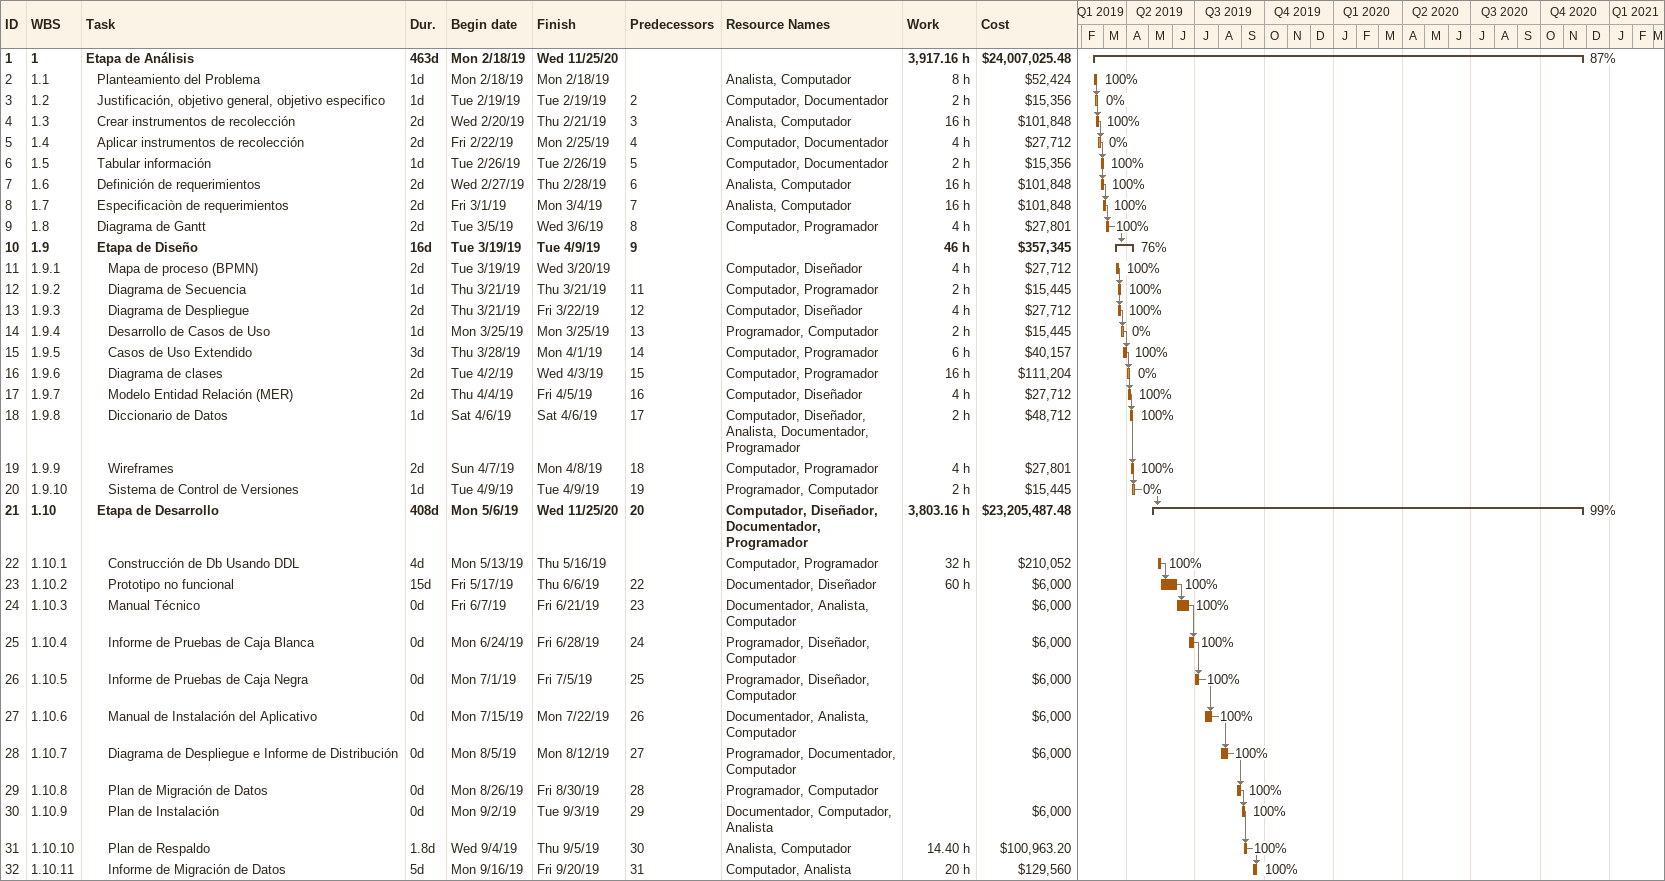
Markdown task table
| ID | WBS | Task | Duration | Start | Finish | Predecessors | Resources | % complete | Work (h) | Cost ($) |
|---|---|---|---|---|---|---|---|---|---|---|
| 1 | 1 | **Etapa de Análisis** | 463d | 2019-02-18 | 2020-11-25 |  |  | 87 | 3917.16 | 24007025.48 |
| 2 | 1.1 | Planteamiento del Problema | 1d | 2019-02-18 | 2019-02-18 |  | Analista, Computador | 100 | 8 | 52424 |
| 3 | 1.2 | Justificación, objetivo general, objetivo especifico | 1d | 2019-02-19 | 2019-02-19 | 2 | Computador, Documentador | 0 | 2 | 15356 |
| 4 | 1.3 | Crear instrumentos de recolección | 2d | 2019-02-20 | 2019-02-21 | 3 | Analista, Computador | 100 | 16 | 101848 |
| 5 | 1.4 | Aplicar instrumentos de recolección | 2d | 2019-02-22 | 2019-02-25 | 4 | Computador, Documentador | 0 | 4 | 27712 |
| 6 | 1.5 | Tabular información | 1d | 2019-02-26 | 2019-02-26 | 5 | Computador, Documentador | 100 | 2 | 15356 |
| 7 | 1.6 | Definición de requerimientos | 2d | 2019-02-27 | 2019-02-28 | 6 | Analista, Computador | 100 | 16 | 101848 |
| 8 | 1.7 | Especificaciòn de requerimientos | 2d | 2019-03-01 | 2019-03-04 | 7 | Analista, Computador | 100 | 16 | 101848 |
| 9 | 1.8 | Diagrama de Gantt | 2d | 2019-03-05 | 2019-03-06 | 8 | Computador, Programador | 100 | 4 | 27801 |
| 10 | 1.9 | **Etapa de Diseño** | 16d | 2019-03-19 | 2019-04-09 | 9 |  | 76 | 46 | 357345 |
| 11 | 1.9.1 | Mapa de proceso (BPMN) | 2d | 2019-03-19 | 2019-03-20 |  | Computador, Diseñador | 100 | 4 | 27712 |
| 12 | 1.9.2 | Diagrama de Secuencia | 1d | 2019-03-21 | 2019-03-21 | 11 | Computador, Programador | 100 | 2 | 15445 |
| 13 | 1.9.3 | Diagrama de Despliegue | 2d | 2019-03-21 | 2019-03-22 | 12 | Computador, Diseñador | 100 | 4 | 27712 |
| 14 | 1.9.4 | Desarrollo de Casos de Uso | 1d | 2019-03-25 | 2019-03-25 | 13 | Programador, Computador | 0 | 2 | 15445 |
| 15 | 1.9.5 | Casos de Uso Extendido | 3d | 2019-03-28 | 2019-04-01 | 14 | Computador, Programador | 100 | 6 | 40157 |
| 16 | 1.9.6 | Diagrama de clases | 2d | 2019-04-02 | 2019-04-03 | 15 | Computador, Programador | 0 | 16 | 111204 |
| 17 | 1.9.7 | Modelo Entidad Relación (MER) | 2d | 2019-04-04 | 2019-04-05 | 16 | Computador, Diseñador | 100 | 4 | 27712 |
| 18 | 1.9.8 | Diccionario de Datos | 1d | 2019-04-06 | 2019-04-06 | 17 | Computador, Diseñador, Analista, Documentador, Programador | 100 | 2 | 48712 |
| 19 | 1.9.9 | Wireframes | 2d | 2019-04-07 | 2019-04-08 | 18 | Computador, Programador | 100 | 4 | 27801 |
| 20 | 1.9.10 | Sistema de Control de Versiones | 1d | 2019-04-09 | 2019-04-09 | 19 | Programador, Computador | 0 | 2 | 15445 |
| 21 | 1.10 | **Etapa de Desarrollo** | 408d | 2019-05-06 | 2020-11-25 | 20 | Computador, Diseñador, Documentador, Programador | 99 | 3803.16 | 23205487.48 |
| 22 | 1.10.1 | Construcción de Db Usando DDL | 4d | 2019-05-13 | 2019-05-16 |  | Computador, Programador | 100 | 32 | 210052 |
| 23 | 1.10.2 | Prototipo no funcional | 15d | 2019-05-17 | 2019-06-06 | 22 | Documentador, Diseñador | 100 | 60 | 6000 |
| 24 | 1.10.3 | Manual Técnico | 0d | 2019-06-07 | 2019-06-21 | 23 | Documentador, Analista, Computador | 100 |  | 6000 |
| 25 | 1.10.4 | Informe de Pruebas de Caja Blanca | 0d | 2019-06-24 | 2019-06-28 | 24 | Programador, Diseñador, Computador | 100 |  | 6000 |
| 26 | 1.10.5 | Informe de Pruebas de Caja Negra | 0d | 2019-07-01 | 2019-07-05 | 25 | Programador, Diseñador, Computador | 100 |  | 6000 |
| 27 | 1.10.6 | Manual de Instalación del Aplicativo | 0d | 2019-07-15 | 2019-07-22 | 26 | Documentador, Analista, Computador | 100 |  | 6000 |
| 28 | 1.10.7 | Diagrama de Despliegue e Informe de Distribución | 0d | 2019-08-05 | 2019-08-12 | 27 | Programador, Documentador, Computador | 100 |  | 6000 |
| 29 | 1.10.8 | Plan de Migración de Datos | 0d | 2019-08-26 | 2019-08-30 | 28 | Programador, Computador | 100 |  |  |
| 30 | 1.10.9 | Plan de Instalación | 0d | 2019-09-02 | 2019-09-03 | 29 | Documentador, Computador, Analista | 100 |  | 6000 |
| 31 | 1.10.10 | Plan de Respaldo | 1.8d | 2019-09-04 | 2019-09-05 | 30 | Analista, Computador | 100 | 14.40 | 100963.20 |
| 32 | 1.10.11 | Informe de Migración de Datos | 5d | 2019-09-16 | 2019-09-20 | 31 | Computador, Analista | 100 | 20 | 129560 |
